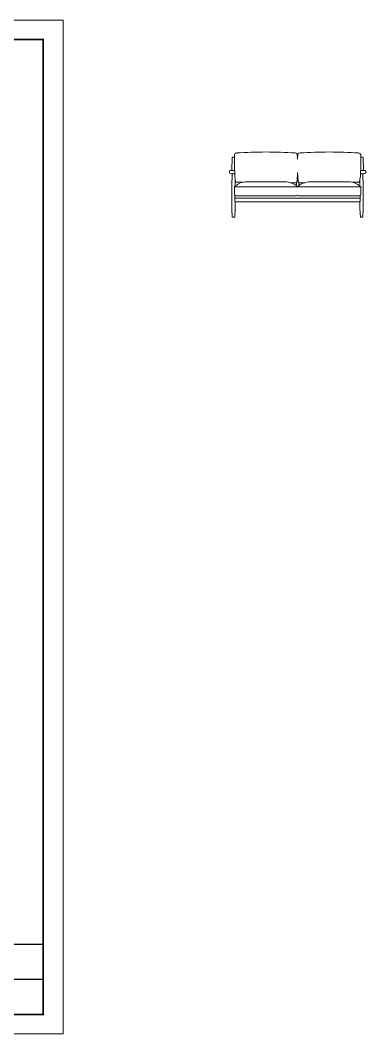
# Model space of a CAD drawing. Header units: millimetres. Extents: x -63086 to 83971, y -129912 to 13382.
# Drawn here: x 31720 to 36279, y -43624 to -30262 of the extents above; entities that cross this region are included whole.
import ezdxf

# ---------------------------------------------------------------- set-up
doc = ezdxf.new("R2010")
doc.units = ezdxf.units.MM
doc.layers.get('0').update_dxf_attribs({"lineweight": 0})
for name, color, linetype, lineweight in [('01用紙枠', 7, 'Continuous', 5), ('097家具', 7, 'Continuous', 0), ('展開建具用', 250, 'Continuous', 9)]:
    doc.layers.add(name, color=color, linetype=linetype, lineweight=lineweight)

# ---------------------------------------------------------------- blocks, each defined once
blk = doc.blocks.new('ソファ（CAD素材.com）3eb306b7')
at = {"color": 0, "linetype": 'ByBlock', "lineweight": -2}
for p, q in [((30, 618), (30, 828)), ((1697, 618), (1697, 828))]:
    blk.add_line(p, q, dxfattribs=at)
for points in [[(30, 828, -0.189801), (60, 847, -0.031519), (832, 847, -0.186787), (858, 833), (864, 764), (869, 833, -0.186787), (896, 847, -0.031519), (1667, 847, -0.189801), (1697, 828)], [(40, 416), (40, 506), (34, 533), (34, 607, 0.29329), (25, 616), (-27, 616, 0.203999), (-36, 608), (-36, 590, 0.207405), (2, 570), (34, 570)], [(959, 454), (890, 454, -0.315355), (870, 472), (864, 588), (857, 472, -0.315355), (838, 454), (768, 454)], [(1687, 416), (1687, 506), (1693, 533), (1693, 607, -0.29329), (1702, 616), (1754, 616, -0.203999), (1764, 608), (1764, 590, -0.207405), (1725, 570), (1693, 570)], [(864, 399, 0.156213), (721, 466), (168, 466, 0.152199), (30, 399), (1697, 399)], [(864, 399, -0.156213), (1007, 466), (1559, 466, -0.152199), (1697, 399)], [(30, 399), (30, 297, 0.333448), (43, 283)], [(851, 283), (36, 283), (36, 213, 0.335886), (45, 204), (1682, 204, 0.319264), (1691, 213), (1691, 283)], [(851, 283, 0.32414), (864, 296, 0.294661), (876, 283), (1691, 283)], [(1684, 283, 0.333448), (1697, 297), (1697, 399)]]:
    blk.add_lwpolyline(points, format="xyb", dxfattribs=at)
for points in [[(30, 792), (5, 792), (-1, 786), (-5, 616)], [(1697, 792), (1722, 792), (1728, 786), (1732, 616)], [(41, 204), (41, 114), (35, 0), (0, 0), (-3, 110), (-3, 428), (2, 552), (2, 570)], [(1687, 204), (1687, 114), (1693, 0), (1727, 0), (1730, 110), (1730, 428), (1725, 552), (1725, 570)], [(138, 461), (56, 461), (40, 476)], [(849, 418), (849, 457)], [(879, 418), (879, 457)], [(1590, 461), (1671, 461), (1687, 476)], [(1691, 250), (36, 250)]]:
    blk.add_lwpolyline(points, dxfattribs=at)

msp = doc.modelspace()

# ---------------------------------------------------------------- hatches: boundary and pattern name
at = {"layer": '097家具', "ltscale": 10, "true_color": 0xfffcf5, "transparency": 33554597}
h = msp.add_hatch(color=7, dxfattribs=at)
h.dxf.hatch_style = 1
h.paths.add_polyline_path([(35603.5009, -36613.0997), (34681.5009, -36613.0997)], flags=17)

# ---------------------------------------------------------------- linework, layer by layer
at = {"layer": '01用紙枠'}
msp.add_lwpolyline([(13390.554, -30262.4261), (13390.554, -43623.5191), (32285.0288, -43623.5191), (32285.0288, -30262.4261)], close=True, dxfattribs=at)
msp.add_lwpolyline([(13390.554, -30262.4261), (13390.554, -43623.5191), (32285.0288, -43623.5191), (32285.0288, -30262.4261)], close=True, dxfattribs=at)
for points, const_width in [([(13653.0698, -43370.393), (32022.513, -43370.393), (32022.513, -30515.5522), (13653.0698, -30515.5522)], 22.4934), ([(13653.0698, -43370.393), (32022.513, -43370.393), (32022.513, -30515.5522), (13653.0698, -30515.5522)], 22.4934), ([(13653.0698, -43370.393), (32022.513, -43370.393), (32022.513, -30515.5522), (13653.0698, -30515.5522)], 22.4934), ([(30939.2855, -42444.7621), (32022.513, -42444.7621), (32022.513, -42907.5775), (30939.2855, -42907.5775)], 16.437), ([(30939.2855, -42907.5775), (32022.513, -42907.5775), (32022.513, -43370.393), (30939.2855, -43370.393)], 16.437)]:
    msp.add_lwpolyline(points, close=True, dxfattribs=dict(at, const_width=const_width))
at = {"layer": '01用紙枠', "lineweight": 5, "const_width": 22.4934}
msp.add_lwpolyline([(13653.0698, -43370.393), (32022.513, -43370.393), (32022.513, -30515.5522), (13653.0698, -30515.5522)], close=True, dxfattribs=at)
msp.add_lwpolyline([(13653.0698, -43370.393), (32022.513, -43370.393), (32022.513, -30515.5522), (13653.0698, -30515.5522)], close=True, dxfattribs=at)

# ---------------------------------------------------------------- block references
at = {"layer": '展開建具用', "ltscale": 10}
msp.add_blockref('ソファ（CAD素材.com）3eb306b7', (34515.6975, -32858.1472), dxfattribs=at)

doc.saveas('drawing.dxf')
